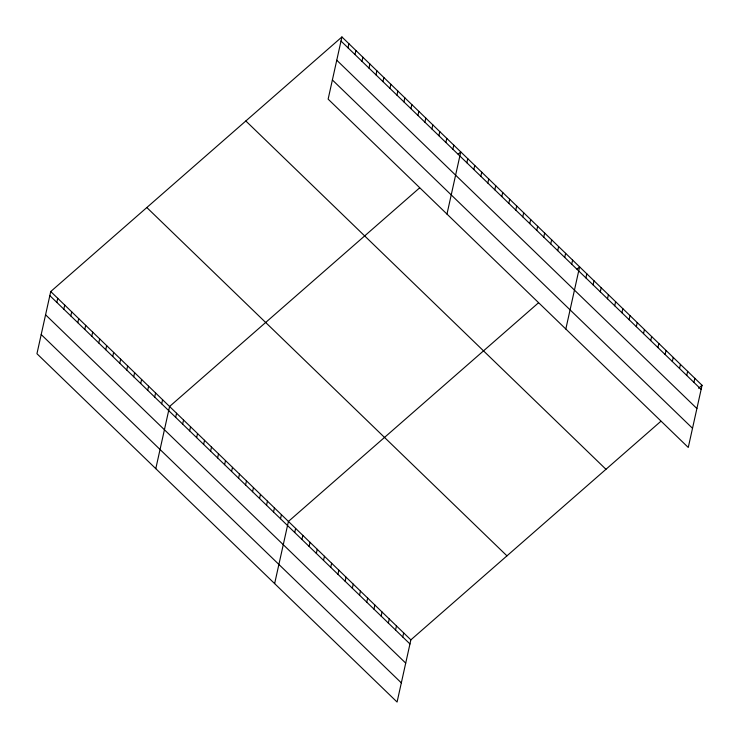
<?xml version="1.0" encoding="UTF-8"?>
<svg xmlns="http://www.w3.org/2000/svg" width="739" height="739" viewBox="0 0 739 739"><rect width="100%" height="100%" fill="white"/><g stroke="black" fill="none" stroke-linecap="round" stroke-linejoin="round"><path stroke-width="1.11" d="M341.917 36.959L328.134 99.137L688.268 447.455L702.05 385.287L341.917 36.959L50.732 291.545L36.95 353.713L397.083 702.041L410.866 639.863L660.869 421.285M56.82 302.39L57.725 298.307M63.813 309.151L64.718 305.068M70.796 315.913L71.711 311.83M77.789 322.675L78.694 318.592M84.782 329.437L85.687 325.354M91.775 336.199L92.68 332.107M98.767 342.961L99.673 338.868M105.751 349.723L106.656 345.63M112.744 356.484L113.649 352.392M119.736 363.246L120.642 359.154M126.729 370.008L127.635 365.916M133.713 376.77L134.627 372.678M140.706 383.532L141.611 379.44M147.698 390.294L148.604 386.201M154.691 397.055L155.596 392.963M161.684 403.817L162.589 399.725M155.79 468.665L169.582 406.487L419.576 187.909M175.66 417.341L176.566 413.249M182.653 424.103L183.558 420.011M189.646 430.865L190.551 426.772M196.639 437.627L197.544 433.534M203.622 444.388L204.527 440.296M210.615 451.15L211.52 447.058M217.608 457.912L218.513 453.82M224.601 464.674L225.506 460.582M231.584 471.436L232.499 467.344M238.577 478.188L239.482 474.105M245.57 484.95L246.475 480.867M348.004 47.813L348.91 43.721M252.562 491.712L253.468 487.629M354.988 54.575L355.902 50.483M259.555 498.474L260.461 494.391M361.981 61.337L362.886 57.245M266.539 505.236L267.453 501.153M368.973 68.099L369.879 64.007M273.532 511.998L274.437 507.915M375.966 74.861L376.872 70.768M280.524 518.76L281.43 514.677M382.959 81.623L383.864 77.53M274.64 583.607L288.422 521.438L538.426 302.861M389.943 88.384L390.857 84.292M294.713 532.486L295.628 528.403M396.935 95.146L397.841 91.054M301.918 539.461L302.824 535.369M403.928 101.908L404.833 97.816M309.124 546.426L310.029 542.334M410.921 108.67L411.826 104.578M316.329 553.391L317.234 549.299M417.914 115.432L418.819 111.34M323.525 560.356L324.439 556.264M424.897 122.194L425.803 118.101M330.73 567.321L331.635 563.229M431.89 128.956L432.795 124.863M337.935 574.286L338.841 570.203M438.883 135.708L439.788 131.625M345.141 581.251L346.046 577.168M445.876 142.47L446.781 138.387M352.337 588.226L353.242 584.133M452.859 149.232L453.774 145.149M359.542 595.191L360.447 591.098M446.975 214.079L460.757 151.911L458.189 154.155M366.747 602.156L367.652 598.063M466.845 162.756L467.75 158.673M373.943 609.121L374.858 605.029M473.838 169.517L474.743 165.434M381.148 616.086L382.054 611.994M480.83 176.279L481.736 172.196M388.354 623.051L389.259 618.968M487.814 183.041L488.728 178.958M395.559 630.016L396.464 625.933M494.807 189.803L495.712 185.711M402.755 636.99L403.66 632.898M501.799 196.565L502.705 192.473M508.792 203.327L509.698 199.234M515.785 210.088L516.69 205.996M522.769 216.85L523.674 212.758M529.761 223.612L530.667 219.52M536.754 230.374L537.659 226.282M543.747 237.136L544.652 233.044M550.731 243.898L551.645 239.806M557.723 250.66L558.629 246.567M564.716 257.421L565.621 253.329M571.709 264.183L572.614 260.091M565.825 329.031L579.607 266.853L577.03 269.107M585.898 277.91L586.803 273.818M593.103 284.875L594.008 280.783M600.308 291.84L601.213 287.757M607.504 298.805L608.419 294.722M614.709 305.78L615.615 301.688M621.915 312.745L622.82 308.653M629.12 319.71L630.025 315.618M636.316 326.675L637.23 322.583M643.521 333.64L644.426 329.548M650.726 340.605L651.632 336.522M657.932 347.57L658.837 343.487M665.128 354.544L666.033 350.452M672.333 361.51L673.238 357.417M679.538 368.475L680.443 364.382M686.734 375.44L687.649 371.347M693.939 382.405L694.845 378.313M698.614 388.28L702.05 385.287M341.012 41.051L701.145 389.37M336.762 60.219L696.895 408.538M332.384 79.969L692.517 428.287M245.828 120.974L605.962 469.293M146.821 207.53L506.954 555.848M50.732 291.545L410.866 639.863M49.827 295.628L409.96 643.955M45.578 314.796L405.711 663.123M41.199 334.545L401.332 682.873"/></g></svg>
